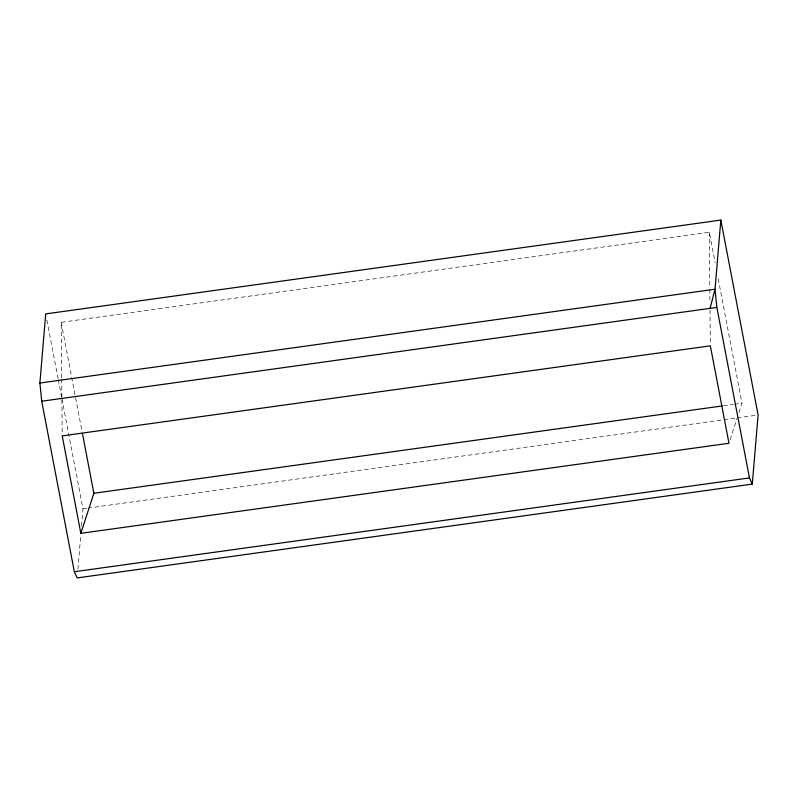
<?xml version="1.0" encoding="UTF-8"?>
<svg xmlns="http://www.w3.org/2000/svg" width="798" height="798" viewBox="0 0 798 798"><rect width="100%" height="100%" fill="white"/><g stroke="black" fill="none" stroke-linecap="round" stroke-linejoin="round"><path stroke-width="0.6" stroke-dasharray="3.99 2.99" d="M77.895 569.273L80.797 534.71M81.526 526.062L82.972 508.785L61.775 397.953M730.12 439.728L737.013 418.521M738.928 412.626L741.99 403.199L717.701 276.218M61.685 377.873L61.177 322.322L709.292 232.258L715.138 262.781M723.467 405.773L733.352 404.406M734.579 404.227L741.99 403.199M82.972 508.785L86.673 508.266M87.91 508.097L735.886 418.052M737.123 417.883L755.636 415.309M61.177 322.322L82.194 432.217M46.873 319.998L58.055 378.461M58.284 379.678L61.546 396.726M709.292 232.258L709.801 287.809M709.821 289.036L709.941 302.622M710.011 310.023L710.33 344.586M61.695 379.1L62.194 433.424"/><path stroke-width="1.2" d="M39.9 383.03L45.705 313.903L720.833 220.088L758.1 414.97L752.295 484.097L77.167 577.912L74.334 571.737L41.725 401.224L39.9 383.03L715.028 289.215L720.833 220.088M710.1 308.347L715.028 289.215L716.853 307.41L749.462 477.922L752.295 484.097M80.847 533.323L62.214 435.888L710.34 345.823L728.973 443.259L80.847 533.323L93.865 493.264L82.423 433.434M41.725 401.224L716.853 307.41M93.865 493.264L722.24 405.943M74.334 571.737L749.462 477.922"/></g></svg>
